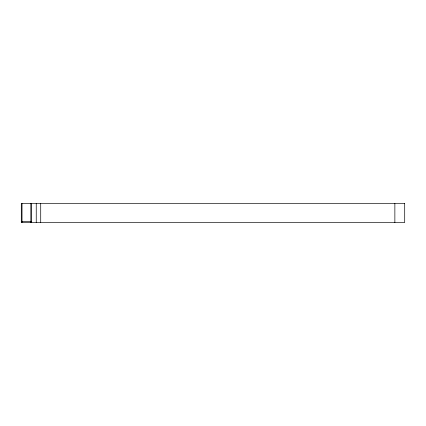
<?xml version="1.0" encoding="UTF-8"?>
<svg xmlns="http://www.w3.org/2000/svg" width="426" height="426" viewBox="0 0 426 426"><rect width="100%" height="100%" fill="white"/><g stroke="black" fill="none" stroke-linecap="round" stroke-linejoin="round"><path stroke-width="0.64" d="M22.019 221.611L31.167 221.611M394.865 203.479L394.865 222.521M40.715 203.479L40.715 222.521M36.242 203.479L36.242 222.521M31.588 203.479L31.588 222.521M30.832 203.479L30.832 222.521M22.019 203.479L22.019 222.521M404.7 203.479L21.3 203.479L21.3 222.521L404.7 222.521L404.7 203.479"/></g></svg>
